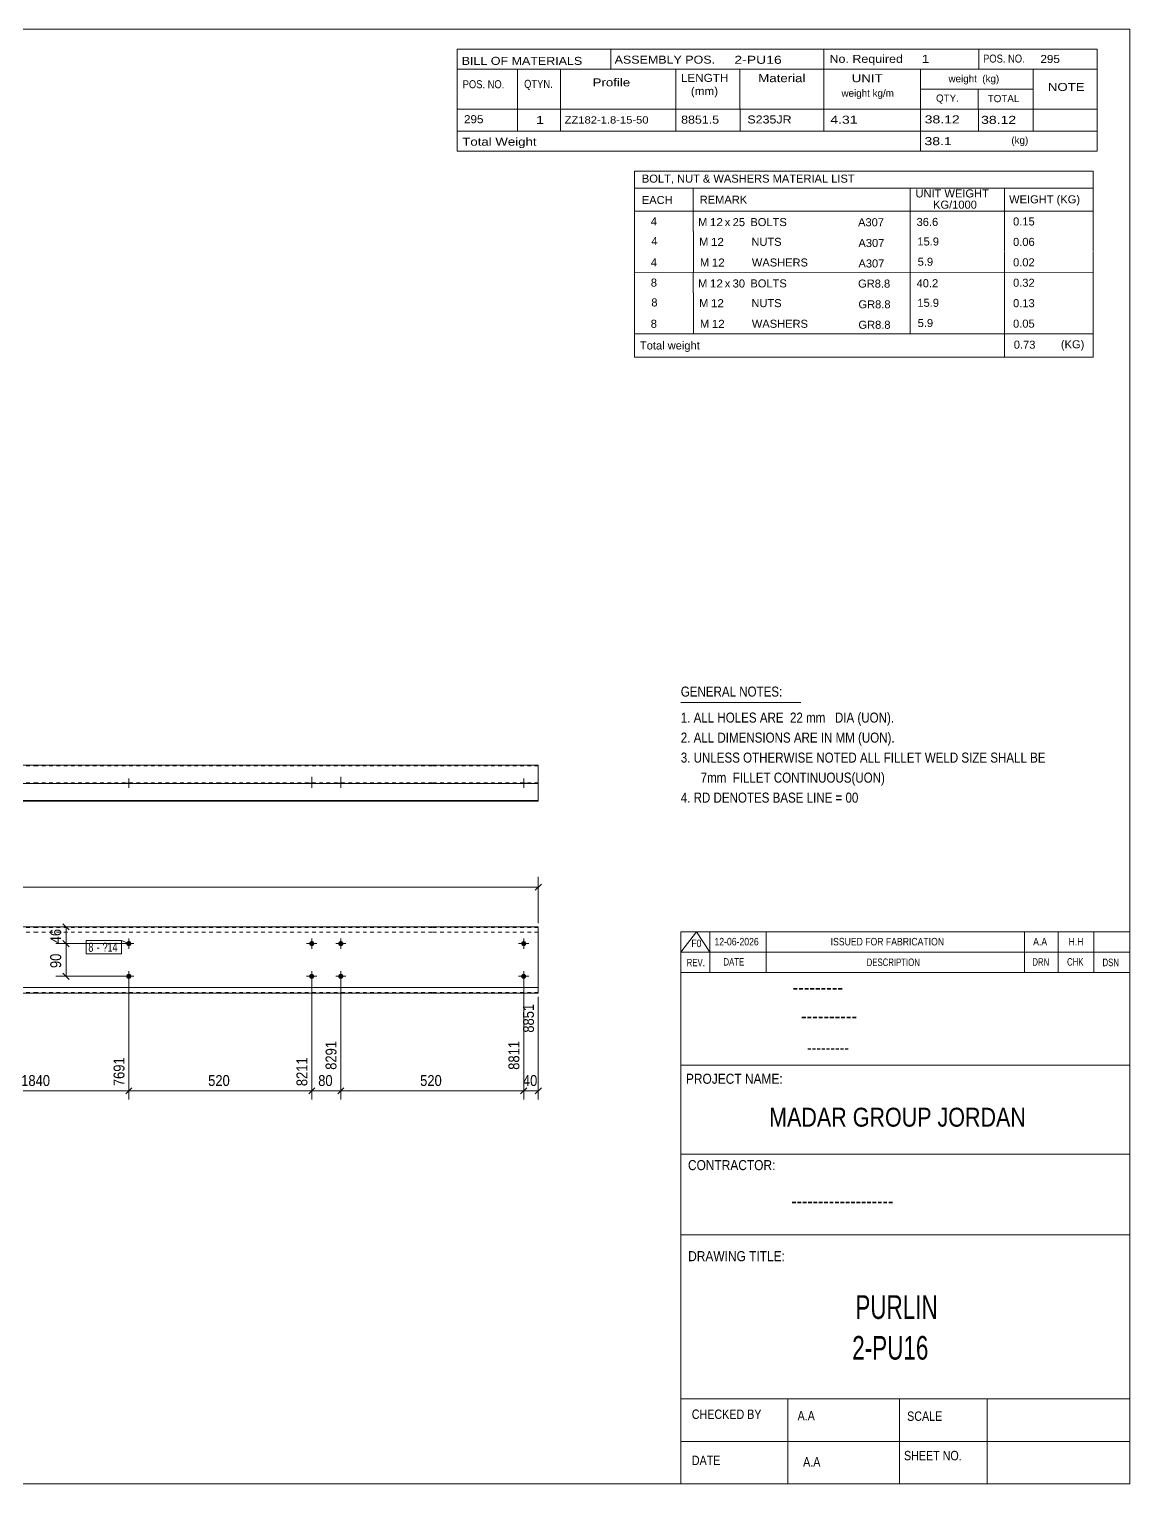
# Model space of a CAD drawing. Header units: millimetres. Extents: x 2 to 579, y 1 to 405.
# Drawn here: x 276.3 to 579, y 5 to 405 of the extents above; entities that cross this region are included whole.
import ezdxf

# ---------------------------------------------------------------- set-up
doc = ezdxf.new("R2010")
doc.units = ezdxf.units.MM
doc.linetypes.add('XKITLINE00', pattern=[0])
doc.linetypes.add('XKITLINE01', pattern=[4, 1, -1, 1, -1])
for name, color, linetype, lineweight in [('Bolt', 3, 'Continuous', 0), ('BoltMark', 7, 'Continuous', 0), ('Dimensions', 7, 'Continuous', 0), ('DrawingSheet', 5, 'Continuous', 0), ('OtherObjectType', 7, 'Continuous', 0), ('Part', 2, 'Continuous', 0)]:
    doc.layers.add(name, color=color, linetype=linetype, lineweight=lineweight)
doc.styles.add('@ARIAL_UNICODE_MS_BOLD', font='ARIAL.TTF')
doc.styles.add('ARIAL', font='ARIAL.TTF')
doc.styles.add('ARIAL_NARROW', font='ARIALN.TTF')
doc.styles.add('COMIC_SANS_MS_BOLD', font='COMICBD.TTF')
doc.styles.add('SWIS721_EX_BT', font='ARIAL.TTF')
doc.styles.add('SWISSE', font='ARIAL.TTF')

# ---------------------------------------------------------------- blocks, each defined once
blk = doc.blocks.new('*A5')
at = {"layer": 'Bolt'}
for points in [[(354.71, 153.52), (354.71, 153.49), (354.71, 153.45), (354.7, 153.42), (354.69, 153.39), (354.68, 153.35), (354.67, 153.32), (354.66, 153.29), (354.65, 153.26), (354.63, 153.23), (354.61, 153.2), (354.6, 153.17), (354.58, 153.14), (354.55, 153.11), (354.53, 153.09), (354.51, 153.06), (354.48, 153.04), (354.46, 153.01), (354.43, 152.99), (354.4, 152.97), (354.37, 152.96), (354.34, 152.94), (354.31, 152.92), (354.28, 152.91), (354.25, 152.9), (354.22, 152.89), (354.18, 152.88), (354.15, 152.87), (354.12, 152.86), (354.08, 152.86), (354.05, 152.86), (354.01, 152.86), (353.98, 152.86), (353.95, 152.86), (353.91, 152.86), (353.88, 152.87), (353.84, 152.88), (353.81, 152.89), (353.78, 152.9), (353.75, 152.91), (353.71, 152.92), (353.68, 152.94), (353.65, 152.96), (353.62, 152.97), (353.6, 152.99), (353.57, 153.01), (353.54, 153.04), (353.52, 153.06), (353.49, 153.09), (353.47, 153.11), (353.45, 153.14), (353.43, 153.17), (353.41, 153.2), (353.4, 153.23), (353.38, 153.26), (353.37, 153.29), (353.35, 153.32), (353.34, 153.35), (353.33, 153.39), (353.33, 153.42), (353.32, 153.45), (353.32, 153.49), (353.31, 153.52), (353.31, 153.56), (353.31, 153.59), (353.32, 153.62), (353.32, 153.66), (353.33, 153.69), (353.33, 153.73), (353.34, 153.76), (353.35, 153.79), (353.37, 153.82), (353.38, 153.86), (353.4, 153.89), (353.41, 153.92), (353.43, 153.94), (353.45, 153.97), (353.47, 154), (353.49, 154.03), (353.52, 154.05), (353.54, 154.07), (353.57, 154.1), (353.6, 154.12), (353.62, 154.14), (353.65, 154.16), (353.68, 154.17), (353.71, 154.19), (353.75, 154.2), (353.78, 154.21), (353.81, 154.23), (353.84, 154.23), (353.88, 154.24), (353.91, 154.25), (353.95, 154.25), (353.98, 154.25), (354.01, 154.26), (354.05, 154.25), (354.08, 154.25), (354.12, 154.25), (354.15, 154.24), (354.18, 154.23), (354.22, 154.23), (354.25, 154.21), (354.28, 154.2), (354.31, 154.19), (354.34, 154.17), (354.37, 154.16), (354.4, 154.14), (354.43, 154.12), (354.46, 154.1), (354.48, 154.07), (354.51, 154.05), (354.53, 154.03), (354.55, 154), (354.58, 153.97), (354.6, 153.94), (354.61, 153.92), (354.63, 153.89), (354.65, 153.86), (354.66, 153.82), (354.67, 153.79), (354.68, 153.76), (354.69, 153.73), (354.7, 153.69), (354.71, 153.66), (354.71, 153.62), (354.71, 153.59), (354.71, 153.56)], [(362.71, 153.52), (362.71, 153.49), (362.71, 153.45), (362.7, 153.42), (362.69, 153.39), (362.68, 153.35), (362.67, 153.32), (362.66, 153.29), (362.65, 153.26), (362.63, 153.23), (362.61, 153.2), (362.6, 153.17), (362.58, 153.14), (362.55, 153.11), (362.53, 153.09), (362.51, 153.06), (362.48, 153.04), (362.46, 153.01), (362.43, 152.99), (362.4, 152.97), (362.37, 152.96), (362.34, 152.94), (362.31, 152.92), (362.28, 152.91), (362.25, 152.9), (362.22, 152.89), (362.18, 152.88), (362.15, 152.87), (362.12, 152.86), (362.08, 152.86), (362.05, 152.86), (362.01, 152.86), (361.98, 152.86), (361.95, 152.86), (361.91, 152.86), (361.88, 152.87), (361.84, 152.88), (361.81, 152.89), (361.78, 152.9), (361.75, 152.91), (361.71, 152.92), (361.68, 152.94), (361.65, 152.96), (361.62, 152.97), (361.6, 152.99), (361.57, 153.01), (361.54, 153.04), (361.52, 153.06), (361.49, 153.09), (361.47, 153.11), (361.45, 153.14), (361.43, 153.17), (361.41, 153.2), (361.4, 153.23), (361.38, 153.26), (361.37, 153.29), (361.35, 153.32), (361.34, 153.35), (361.33, 153.39), (361.33, 153.42), (361.32, 153.45), (361.32, 153.49), (361.31, 153.52), (361.31, 153.56), (361.31, 153.59), (361.32, 153.62), (361.32, 153.66), (361.33, 153.69), (361.33, 153.73), (361.34, 153.76), (361.35, 153.79), (361.37, 153.82), (361.38, 153.86), (361.4, 153.89), (361.41, 153.92), (361.43, 153.94), (361.45, 153.97), (361.47, 154), (361.49, 154.03), (361.52, 154.05), (361.54, 154.07), (361.57, 154.1), (361.6, 154.12), (361.62, 154.14), (361.65, 154.16), (361.68, 154.17), (361.71, 154.19), (361.75, 154.2), (361.78, 154.21), (361.81, 154.23), (361.84, 154.23), (361.88, 154.24), (361.91, 154.25), (361.95, 154.25), (361.98, 154.25), (362.01, 154.26), (362.05, 154.25), (362.08, 154.25), (362.12, 154.25), (362.15, 154.24), (362.18, 154.23), (362.22, 154.23), (362.25, 154.21), (362.28, 154.2), (362.31, 154.19), (362.34, 154.17), (362.37, 154.16), (362.4, 154.14), (362.43, 154.12), (362.46, 154.1), (362.48, 154.07), (362.51, 154.05), (362.53, 154.03), (362.55, 154), (362.58, 153.97), (362.6, 153.94), (362.61, 153.92), (362.63, 153.89), (362.65, 153.86), (362.66, 153.82), (362.67, 153.79), (362.68, 153.76), (362.69, 153.73), (362.7, 153.69), (362.71, 153.66), (362.71, 153.62), (362.71, 153.59), (362.71, 153.56)], [(354.71, 144.52), (354.71, 144.49), (354.71, 144.45), (354.7, 144.42), (354.69, 144.39), (354.68, 144.35), (354.67, 144.32), (354.66, 144.29), (354.65, 144.26), (354.63, 144.23), (354.61, 144.2), (354.6, 144.17), (354.58, 144.14), (354.55, 144.11), (354.53, 144.09), (354.51, 144.06), (354.48, 144.04), (354.46, 144.01), (354.43, 143.99), (354.4, 143.97), (354.37, 143.96), (354.34, 143.94), (354.31, 143.92), (354.28, 143.91), (354.25, 143.9), (354.22, 143.89), (354.18, 143.88), (354.15, 143.87), (354.12, 143.86), (354.08, 143.86), (354.05, 143.86), (354.01, 143.86), (353.98, 143.86), (353.95, 143.86), (353.91, 143.86), (353.88, 143.87), (353.84, 143.88), (353.81, 143.89), (353.78, 143.9), (353.75, 143.91), (353.71, 143.92), (353.68, 143.94), (353.65, 143.96), (353.62, 143.97), (353.6, 143.99), (353.57, 144.01), (353.54, 144.04), (353.52, 144.06), (353.49, 144.09), (353.47, 144.11), (353.45, 144.14), (353.43, 144.17), (353.41, 144.2), (353.4, 144.23), (353.38, 144.26), (353.37, 144.29), (353.35, 144.32), (353.34, 144.35), (353.33, 144.39), (353.33, 144.42), (353.32, 144.45), (353.32, 144.49), (353.31, 144.52), (353.31, 144.56), (353.31, 144.59), (353.32, 144.62), (353.32, 144.66), (353.33, 144.69), (353.33, 144.73), (353.34, 144.76), (353.35, 144.79), (353.37, 144.82), (353.38, 144.86), (353.4, 144.89), (353.41, 144.92), (353.43, 144.94), (353.45, 144.97), (353.47, 145), (353.49, 145.03), (353.52, 145.05), (353.54, 145.07), (353.57, 145.1), (353.6, 145.12), (353.62, 145.14), (353.65, 145.16), (353.68, 145.17), (353.71, 145.19), (353.75, 145.2), (353.78, 145.21), (353.81, 145.23), (353.84, 145.23), (353.88, 145.24), (353.91, 145.25), (353.95, 145.25), (353.98, 145.25), (354.01, 145.26), (354.05, 145.25), (354.08, 145.25), (354.12, 145.25), (354.15, 145.24), (354.18, 145.23), (354.22, 145.23), (354.25, 145.21), (354.28, 145.2), (354.31, 145.19), (354.34, 145.17), (354.37, 145.16), (354.4, 145.14), (354.43, 145.12), (354.46, 145.1), (354.48, 145.07), (354.51, 145.05), (354.53, 145.03), (354.55, 145), (354.58, 144.97), (354.6, 144.94), (354.61, 144.92), (354.63, 144.89), (354.65, 144.86), (354.66, 144.82), (354.67, 144.79), (354.68, 144.76), (354.69, 144.73), (354.7, 144.69), (354.71, 144.66), (354.71, 144.62), (354.71, 144.59), (354.71, 144.56)], [(362.71, 144.52), (362.71, 144.49), (362.71, 144.45), (362.7, 144.42), (362.69, 144.39), (362.68, 144.35), (362.67, 144.32), (362.66, 144.29), (362.65, 144.26), (362.63, 144.23), (362.61, 144.2), (362.6, 144.17), (362.58, 144.14), (362.55, 144.11), (362.53, 144.09), (362.51, 144.06), (362.48, 144.04), (362.46, 144.01), (362.43, 143.99), (362.4, 143.97), (362.37, 143.96), (362.34, 143.94), (362.31, 143.92), (362.28, 143.91), (362.25, 143.9), (362.22, 143.89), (362.18, 143.88), (362.15, 143.87), (362.12, 143.86), (362.08, 143.86), (362.05, 143.86), (362.01, 143.86), (361.98, 143.86), (361.95, 143.86), (361.91, 143.86), (361.88, 143.87), (361.84, 143.88), (361.81, 143.89), (361.78, 143.9), (361.75, 143.91), (361.71, 143.92), (361.68, 143.94), (361.65, 143.96), (361.62, 143.97), (361.6, 143.99), (361.57, 144.01), (361.54, 144.04), (361.52, 144.06), (361.49, 144.09), (361.47, 144.11), (361.45, 144.14), (361.43, 144.17), (361.41, 144.2), (361.4, 144.23), (361.38, 144.26), (361.37, 144.29), (361.35, 144.32), (361.34, 144.35), (361.33, 144.39), (361.33, 144.42), (361.32, 144.45), (361.32, 144.49), (361.31, 144.52), (361.31, 144.56), (361.31, 144.59), (361.32, 144.62), (361.32, 144.66), (361.33, 144.69), (361.33, 144.73), (361.34, 144.76), (361.35, 144.79), (361.37, 144.82), (361.38, 144.86), (361.4, 144.89), (361.41, 144.92), (361.43, 144.94), (361.45, 144.97), (361.47, 145), (361.49, 145.03), (361.52, 145.05), (361.54, 145.07), (361.57, 145.1), (361.6, 145.12), (361.62, 145.14), (361.65, 145.16), (361.68, 145.17), (361.71, 145.19), (361.75, 145.2), (361.78, 145.21), (361.81, 145.23), (361.84, 145.23), (361.88, 145.24), (361.91, 145.25), (361.95, 145.25), (361.98, 145.25), (362.01, 145.26), (362.05, 145.25), (362.08, 145.25), (362.12, 145.25), (362.15, 145.24), (362.18, 145.23), (362.22, 145.23), (362.25, 145.21), (362.28, 145.2), (362.31, 145.19), (362.34, 145.17), (362.37, 145.16), (362.4, 145.14), (362.43, 145.12), (362.46, 145.1), (362.48, 145.07), (362.51, 145.05), (362.53, 145.03), (362.55, 145), (362.58, 144.97), (362.6, 144.94), (362.61, 144.92), (362.63, 144.89), (362.65, 144.86), (362.66, 144.82), (362.67, 144.79), (362.68, 144.76), (362.69, 144.73), (362.7, 144.69), (362.71, 144.66), (362.71, 144.62), (362.71, 144.59), (362.71, 144.56)]]:
    blk.add_hatch(color=3, dxfattribs=at).paths.add_polyline_path(points, flags=17)
at = {"layer": 'Bolt', "color": 3, "linetype": 'XKITLINE00', "lineweight": 0}
for p, q in [((355.41, 153.56), (352.61, 153.56)), ((354.01, 154.96), (354.01, 152.16)), ((363.41, 153.56), (360.61, 153.56)), ((362.01, 154.96), (362.01, 152.16)), ((355.41, 144.56), (352.61, 144.56)), ((354.01, 145.96), (354.01, 143.16)), ((363.41, 144.56), (360.61, 144.56)), ((362.01, 145.96), (362.01, 143.16))]:
    blk.add_line(p, q, dxfattribs=at)
blk = doc.blocks.new('*A6')
at = {"layer": 'Bolt'}
for points in [[(304.42, 153.52), (304.42, 153.49), (304.41, 153.45), (304.41, 153.42), (304.4, 153.39), (304.39, 153.35), (304.38, 153.32), (304.37, 153.29), (304.35, 153.26), (304.34, 153.23), (304.32, 153.2), (304.3, 153.17), (304.28, 153.14), (304.26, 153.11), (304.24, 153.09), (304.21, 153.06), (304.19, 153.04), (304.16, 153.01), (304.14, 152.99), (304.11, 152.97), (304.08, 152.96), (304.05, 152.94), (304.02, 152.92), (303.99, 152.91), (303.96, 152.9), (303.92, 152.89), (303.89, 152.88), (303.86, 152.87), (303.82, 152.86), (303.79, 152.86), (303.75, 152.86), (303.72, 152.86), (303.69, 152.86), (303.65, 152.86), (303.62, 152.86), (303.58, 152.87), (303.55, 152.88), (303.52, 152.89), (303.48, 152.9), (303.45, 152.91), (303.42, 152.92), (303.39, 152.94), (303.36, 152.96), (303.33, 152.97), (303.3, 152.99), (303.28, 153.01), (303.25, 153.04), (303.22, 153.06), (303.2, 153.09), (303.18, 153.11), (303.16, 153.14), (303.14, 153.17), (303.12, 153.2), (303.1, 153.23), (303.09, 153.26), (303.07, 153.29), (303.06, 153.32), (303.05, 153.35), (303.04, 153.39), (303.03, 153.42), (303.03, 153.45), (303.02, 153.49), (303.02, 153.52), (303.02, 153.56), (303.02, 153.59), (303.02, 153.62), (303.03, 153.66), (303.03, 153.69), (303.04, 153.73), (303.05, 153.76), (303.06, 153.79), (303.07, 153.82), (303.09, 153.86), (303.1, 153.89), (303.12, 153.92), (303.14, 153.94), (303.16, 153.97), (303.18, 154), (303.2, 154.03), (303.22, 154.05), (303.25, 154.07), (303.28, 154.1), (303.3, 154.12), (303.33, 154.14), (303.36, 154.16), (303.39, 154.17), (303.42, 154.19), (303.45, 154.2), (303.48, 154.21), (303.52, 154.23), (303.55, 154.23), (303.58, 154.24), (303.62, 154.25), (303.65, 154.25), (303.69, 154.25), (303.72, 154.26), (303.75, 154.25), (303.79, 154.25), (303.82, 154.25), (303.86, 154.24), (303.89, 154.23), (303.92, 154.23), (303.96, 154.21), (303.99, 154.2), (304.02, 154.19), (304.05, 154.17), (304.08, 154.16), (304.11, 154.14), (304.14, 154.12), (304.16, 154.1), (304.19, 154.07), (304.21, 154.05), (304.24, 154.03), (304.26, 154), (304.28, 153.97), (304.3, 153.94), (304.32, 153.92), (304.34, 153.89), (304.35, 153.86), (304.37, 153.82), (304.38, 153.79), (304.39, 153.76), (304.4, 153.73), (304.41, 153.69), (304.41, 153.66), (304.42, 153.62), (304.42, 153.59), (304.42, 153.56)], [(413.01, 153.52), (413, 153.49), (413, 153.45), (412.99, 153.42), (412.99, 153.39), (412.98, 153.35), (412.97, 153.32), (412.95, 153.29), (412.94, 153.26), (412.92, 153.23), (412.91, 153.2), (412.89, 153.17), (412.87, 153.14), (412.85, 153.11), (412.83, 153.09), (412.8, 153.06), (412.78, 153.04), (412.75, 153.01), (412.72, 152.99), (412.7, 152.97), (412.67, 152.96), (412.64, 152.94), (412.61, 152.92), (412.58, 152.91), (412.54, 152.9), (412.51, 152.89), (412.48, 152.88), (412.44, 152.87), (412.41, 152.86), (412.38, 152.86), (412.34, 152.86), (412.31, 152.86), (412.27, 152.86), (412.24, 152.86), (412.2, 152.86), (412.17, 152.87), (412.14, 152.88), (412.1, 152.89), (412.07, 152.9), (412.04, 152.91), (412.01, 152.92), (411.98, 152.94), (411.95, 152.96), (411.92, 152.97), (411.89, 152.99), (411.86, 153.01), (411.84, 153.04), (411.81, 153.06), (411.79, 153.09), (411.77, 153.11), (411.75, 153.14), (411.73, 153.17), (411.71, 153.2), (411.69, 153.23), (411.67, 153.26), (411.66, 153.29), (411.65, 153.32), (411.64, 153.35), (411.63, 153.39), (411.62, 153.42), (411.62, 153.45), (411.61, 153.49), (411.61, 153.52), (411.61, 153.56), (411.61, 153.59), (411.61, 153.62), (411.62, 153.66), (411.62, 153.69), (411.63, 153.73), (411.64, 153.76), (411.65, 153.79), (411.66, 153.82), (411.67, 153.86), (411.69, 153.89), (411.71, 153.92), (411.73, 153.94), (411.75, 153.97), (411.77, 154), (411.79, 154.03), (411.81, 154.05), (411.84, 154.07), (411.86, 154.1), (411.89, 154.12), (411.92, 154.14), (411.95, 154.16), (411.98, 154.17), (412.01, 154.19), (412.04, 154.2), (412.07, 154.21), (412.1, 154.23), (412.14, 154.23), (412.17, 154.24), (412.2, 154.25), (412.24, 154.25), (412.27, 154.25), (412.31, 154.26), (412.34, 154.25), (412.38, 154.25), (412.41, 154.25), (412.44, 154.24), (412.48, 154.23), (412.51, 154.23), (412.54, 154.21), (412.58, 154.2), (412.61, 154.19), (412.64, 154.17), (412.67, 154.16), (412.7, 154.14), (412.72, 154.12), (412.75, 154.1), (412.78, 154.07), (412.8, 154.05), (412.83, 154.03), (412.85, 154), (412.87, 153.97), (412.89, 153.94), (412.91, 153.92), (412.92, 153.89), (412.94, 153.86), (412.95, 153.82), (412.97, 153.79), (412.98, 153.76), (412.99, 153.73), (412.99, 153.69), (413, 153.66), (413, 153.62), (413.01, 153.59), (413.01, 153.56)], [(304.42, 144.52), (304.42, 144.49), (304.41, 144.45), (304.41, 144.42), (304.4, 144.39), (304.39, 144.35), (304.38, 144.32), (304.37, 144.29), (304.35, 144.26), (304.34, 144.23), (304.32, 144.2), (304.3, 144.17), (304.28, 144.14), (304.26, 144.11), (304.24, 144.09), (304.21, 144.06), (304.19, 144.04), (304.16, 144.01), (304.14, 143.99), (304.11, 143.97), (304.08, 143.96), (304.05, 143.94), (304.02, 143.92), (303.99, 143.91), (303.96, 143.9), (303.92, 143.89), (303.89, 143.88), (303.86, 143.87), (303.82, 143.86), (303.79, 143.86), (303.75, 143.86), (303.72, 143.86), (303.69, 143.86), (303.65, 143.86), (303.62, 143.86), (303.58, 143.87), (303.55, 143.88), (303.52, 143.89), (303.48, 143.9), (303.45, 143.91), (303.42, 143.92), (303.39, 143.94), (303.36, 143.96), (303.33, 143.97), (303.3, 143.99), (303.28, 144.01), (303.25, 144.04), (303.22, 144.06), (303.2, 144.09), (303.18, 144.11), (303.16, 144.14), (303.14, 144.17), (303.12, 144.2), (303.1, 144.23), (303.09, 144.26), (303.07, 144.29), (303.06, 144.32), (303.05, 144.35), (303.04, 144.39), (303.03, 144.42), (303.03, 144.45), (303.02, 144.49), (303.02, 144.52), (303.02, 144.56), (303.02, 144.59), (303.02, 144.62), (303.03, 144.66), (303.03, 144.69), (303.04, 144.73), (303.05, 144.76), (303.06, 144.79), (303.07, 144.82), (303.09, 144.86), (303.1, 144.89), (303.12, 144.92), (303.14, 144.94), (303.16, 144.97), (303.18, 145), (303.2, 145.03), (303.22, 145.05), (303.25, 145.07), (303.28, 145.1), (303.3, 145.12), (303.33, 145.14), (303.36, 145.16), (303.39, 145.17), (303.42, 145.19), (303.45, 145.2), (303.48, 145.21), (303.52, 145.23), (303.55, 145.23), (303.58, 145.24), (303.62, 145.25), (303.65, 145.25), (303.69, 145.25), (303.72, 145.26), (303.75, 145.25), (303.79, 145.25), (303.82, 145.25), (303.86, 145.24), (303.89, 145.23), (303.92, 145.23), (303.96, 145.21), (303.99, 145.2), (304.02, 145.19), (304.05, 145.17), (304.08, 145.16), (304.11, 145.14), (304.14, 145.12), (304.16, 145.1), (304.19, 145.07), (304.21, 145.05), (304.24, 145.03), (304.26, 145), (304.28, 144.97), (304.3, 144.94), (304.32, 144.92), (304.34, 144.89), (304.35, 144.86), (304.37, 144.82), (304.38, 144.79), (304.39, 144.76), (304.4, 144.73), (304.41, 144.69), (304.41, 144.66), (304.42, 144.62), (304.42, 144.59), (304.42, 144.56)], [(413.01, 144.52), (413, 144.49), (413, 144.45), (412.99, 144.42), (412.99, 144.39), (412.98, 144.35), (412.97, 144.32), (412.95, 144.29), (412.94, 144.26), (412.92, 144.23), (412.91, 144.2), (412.89, 144.17), (412.87, 144.14), (412.85, 144.11), (412.83, 144.09), (412.8, 144.06), (412.78, 144.04), (412.75, 144.01), (412.72, 143.99), (412.7, 143.97), (412.67, 143.96), (412.64, 143.94), (412.61, 143.92), (412.58, 143.91), (412.54, 143.9), (412.51, 143.89), (412.48, 143.88), (412.44, 143.87), (412.41, 143.86), (412.38, 143.86), (412.34, 143.86), (412.31, 143.86), (412.27, 143.86), (412.24, 143.86), (412.2, 143.86), (412.17, 143.87), (412.14, 143.88), (412.1, 143.89), (412.07, 143.9), (412.04, 143.91), (412.01, 143.92), (411.98, 143.94), (411.95, 143.96), (411.92, 143.97), (411.89, 143.99), (411.86, 144.01), (411.84, 144.04), (411.81, 144.06), (411.79, 144.09), (411.77, 144.11), (411.75, 144.14), (411.73, 144.17), (411.71, 144.2), (411.69, 144.23), (411.67, 144.26), (411.66, 144.29), (411.65, 144.32), (411.64, 144.35), (411.63, 144.39), (411.62, 144.42), (411.62, 144.45), (411.61, 144.49), (411.61, 144.52), (411.61, 144.56), (411.61, 144.59), (411.61, 144.62), (411.62, 144.66), (411.62, 144.69), (411.63, 144.73), (411.64, 144.76), (411.65, 144.79), (411.66, 144.82), (411.67, 144.86), (411.69, 144.89), (411.71, 144.92), (411.73, 144.94), (411.75, 144.97), (411.77, 145), (411.79, 145.03), (411.81, 145.05), (411.84, 145.07), (411.86, 145.1), (411.89, 145.12), (411.92, 145.14), (411.95, 145.16), (411.98, 145.17), (412.01, 145.19), (412.04, 145.2), (412.07, 145.21), (412.1, 145.23), (412.14, 145.23), (412.17, 145.24), (412.2, 145.25), (412.24, 145.25), (412.27, 145.25), (412.31, 145.26), (412.34, 145.25), (412.38, 145.25), (412.41, 145.25), (412.44, 145.24), (412.48, 145.23), (412.51, 145.23), (412.54, 145.21), (412.58, 145.2), (412.61, 145.19), (412.64, 145.17), (412.67, 145.16), (412.7, 145.14), (412.72, 145.12), (412.75, 145.1), (412.78, 145.07), (412.8, 145.05), (412.83, 145.03), (412.85, 145), (412.87, 144.97), (412.89, 144.94), (412.91, 144.92), (412.92, 144.89), (412.94, 144.86), (412.95, 144.82), (412.97, 144.79), (412.98, 144.76), (412.99, 144.73), (412.99, 144.69), (413, 144.66), (413, 144.62), (413.01, 144.59), (413.01, 144.56)]]:
    blk.add_hatch(color=3, dxfattribs=at).paths.add_polyline_path(points, flags=17)
at = {"layer": 'Bolt', "color": 3, "linetype": 'XKITLINE00', "lineweight": 0}
for p, q in [((305.12, 153.56), (302.32, 153.56)), ((303.72, 154.96), (303.72, 152.16)), ((413.71, 153.56), (410.91, 153.56)), ((412.31, 154.96), (412.31, 152.16)), ((305.12, 144.56), (302.32, 144.56)), ((303.72, 145.96), (303.72, 143.16)), ((413.71, 144.56), (410.91, 144.56)), ((412.31, 145.96), (412.31, 143.16))]:
    blk.add_line(p, q, dxfattribs=at)
blk = doc.blocks.new('*A7')
at = {"layer": 'Part'}
blk.add_hatch(color=2, dxfattribs=at).paths.add_polyline_path([(72.89, 159.56), (74.49, 159.56), (73.69, 158.16)], flags=17)
at = {"layer": 'Part', "color": 2, "linetype": 'XKITLINE00', "lineweight": 0}
for p, q in [((46.45, 158.16), (46.45, 139.96)), ((70.45, 158.16), (46.45, 158.16)), ((177.93, 158.16), (70.55, 158.16)), ((73.69, 158.16), (72.89, 159.56)), ((72.89, 159.56), (74.49, 159.56)), ((74.49, 159.56), (73.69, 158.16)), ((228.23, 158.16), (178.03, 158.16)), ((278.52, 158.16), (228.33, 158.16)), ((328.82, 158.16), (278.62, 158.16)), ((387.11, 158.16), (328.92, 158.16)), ((416.31, 158.16), (387.21, 158.16)), ((416.31, 158.16), (416.31, 139.96)), ((70.45, 141.46), (46.45, 141.46)), ((177.93, 141.46), (70.55, 141.46)), ((228.23, 141.46), (178.03, 141.46)), ((278.52, 141.46), (228.33, 141.46)), ((328.82, 141.46), (278.62, 141.46)), ((387.11, 141.46), (328.92, 141.46)), ((416.31, 141.46), (387.21, 141.46)), ((46.45, 139.96), (70.45, 139.96)), ((70.55, 139.96), (177.93, 139.96)), ((178.03, 139.96), (228.23, 139.96)), ((228.33, 139.96), (278.52, 139.96)), ((278.62, 139.96), (328.82, 139.96)), ((328.92, 139.96), (387.11, 139.96)), ((387.21, 139.96), (416.31, 139.96))]:
    blk.add_line(p, q, dxfattribs=at)
at = {"layer": 'Part', "color": 7, "linetype": 'XKITLINE01', "lineweight": 0}
for p, q in [((70.45, 157.98), (46.45, 157.98)), ((70.45, 156.66), (46.45, 156.66)), ((177.93, 157.98), (70.55, 157.98)), ((177.93, 156.66), (70.55, 156.66)), ((228.23, 157.98), (178.03, 157.98)), ((228.23, 156.66), (178.03, 156.66)), ((278.52, 157.98), (228.33, 157.98)), ((278.52, 156.66), (228.33, 156.66)), ((328.82, 157.98), (278.62, 157.98)), ((328.82, 156.66), (278.62, 156.66)), ((387.11, 157.98), (328.92, 157.98)), ((387.11, 156.66), (328.92, 156.66)), ((416.31, 157.98), (387.21, 157.98)), ((416.31, 156.66), (387.21, 156.66)), ((70.45, 140.14), (46.45, 140.14)), ((177.93, 140.14), (70.55, 140.14)), ((228.23, 140.14), (178.03, 140.14)), ((278.52, 140.14), (228.33, 140.14)), ((328.82, 140.14), (278.62, 140.14)), ((387.11, 140.14), (328.92, 140.14)), ((416.31, 140.14), (387.21, 140.14))]:
    blk.add_line(p, q, dxfattribs=at)
at = {"layer": 'Part', "color": 2, "linetype": 'XKITLINE00', "lineweight": 0}
blk.add_circle((73.69, 159.06), 1, dxfattribs=at)
blk = doc.blocks.new('*A12')
at = {"layer": 'Bolt'}
for points in [[(353.31, 197.58), (353.31, 197.76), (354.71, 197.76), (354.71, 197.58)], [(353.31, 197.58), (353.31, 197.76), (354.71, 197.76), (354.71, 197.58)], [(361.31, 197.58), (361.31, 197.76), (362.71, 197.76), (362.71, 197.58)], [(361.31, 197.58), (361.31, 197.76), (362.71, 197.76), (362.71, 197.58)]]:
    blk.add_hatch(color=3, dxfattribs=at).paths.add_polyline_path(points, flags=17)
at = {"layer": 'Bolt', "color": 3, "linetype": 'XKITLINE00', "lineweight": 0}
for p, q in [((353.31, 197.76), (353.31, 197.58)), ((353.31, 197.76), (353.31, 197.58)), ((354.01, 199.42), (354.01, 196.42)), ((354.01, 199.42), (354.01, 196.42)), ((354.71, 197.76), (354.71, 197.58)), ((354.71, 197.76), (354.71, 197.58)), ((361.31, 197.76), (361.31, 197.58)), ((361.31, 197.76), (361.31, 197.58)), ((362.01, 199.42), (362.01, 196.42)), ((362.01, 199.42), (362.01, 196.42)), ((362.71, 197.76), (362.71, 197.58)), ((362.71, 197.76), (362.71, 197.58))]:
    blk.add_line(p, q, dxfattribs=at)
blk = doc.blocks.new('*A13')
at = {"layer": 'Bolt'}
for points in [[(303.02, 197.58), (303.02, 197.76), (304.42, 197.76), (304.42, 197.58)], [(303.02, 197.58), (303.02, 197.76), (304.42, 197.76), (304.42, 197.58)], [(411.61, 197.58), (411.61, 197.76), (413.01, 197.76), (413.01, 197.58)], [(411.61, 197.58), (411.61, 197.76), (413.01, 197.76), (413.01, 197.58)]]:
    blk.add_hatch(color=3, dxfattribs=at).paths.add_polyline_path(points, flags=17)
at = {"layer": 'Bolt', "color": 3, "linetype": 'XKITLINE00', "lineweight": 0}
for p, q in [((303.02, 197.76), (303.02, 197.58)), ((303.02, 197.76), (303.02, 197.58)), ((303.72, 198.92), (303.72, 196.42)), ((303.72, 198.92), (303.72, 196.42)), ((304.42, 197.76), (304.42, 197.58)), ((304.42, 197.76), (304.42, 197.58)), ((411.61, 197.76), (411.61, 197.58)), ((411.61, 197.76), (411.61, 197.58)), ((412.31, 198.92), (412.31, 196.42)), ((412.31, 198.92), (412.31, 196.42)), ((413.01, 197.76), (413.01, 197.58)), ((413.01, 197.76), (413.01, 197.58))]:
    blk.add_line(p, q, dxfattribs=at)
blk = doc.blocks.new('*A14')
at = {"layer": 'Part'}
blk.add_hatch(color=2, dxfattribs=at).paths.add_polyline_path([(72.89, 199.07), (74.49, 199.07), (73.69, 197.67)], flags=17)
at = {"layer": 'Part', "color": 2, "linetype": 'XKITLINE00', "lineweight": 0}
for p, q in [((46.45, 192.94), (46.45, 202.58)), ((70.45, 202.58), (46.45, 202.58)), ((177.93, 202.58), (70.55, 202.58)), ((228.23, 202.58), (178.03, 202.58)), ((278.52, 202.58), (228.33, 202.58)), ((328.82, 202.58), (278.62, 202.58)), ((387.11, 202.58), (328.92, 202.58)), ((416.31, 202.58), (387.21, 202.58)), ((416.31, 202.58), (416.31, 192.94)), ((70.45, 197.58), (46.45, 197.58)), ((177.93, 197.58), (70.55, 197.58)), ((73.69, 197.67), (72.89, 199.07)), ((72.89, 199.07), (74.49, 199.07)), ((74.49, 199.07), (73.69, 197.67)), ((228.23, 197.58), (178.03, 197.58)), ((278.52, 197.58), (228.33, 197.58)), ((328.82, 197.58), (278.62, 197.58)), ((387.11, 197.58), (328.92, 197.58)), ((416.31, 197.58), (387.21, 197.58)), ((46.45, 192.76), (46.45, 192.94)), ((46.45, 192.94), (70.45, 192.94)), ((70.45, 192.76), (46.45, 192.76)), ((70.55, 192.94), (177.93, 192.94)), ((177.93, 192.76), (70.55, 192.76)), ((178.03, 192.94), (228.23, 192.94)), ((228.23, 192.76), (178.03, 192.76)), ((228.33, 192.94), (278.52, 192.94)), ((278.52, 192.76), (228.33, 192.76)), ((278.62, 192.94), (328.82, 192.94)), ((328.82, 192.76), (278.62, 192.76)), ((328.92, 192.94), (387.11, 192.94)), ((387.11, 192.76), (328.92, 192.76)), ((387.21, 192.94), (416.31, 192.94)), ((416.31, 192.76), (387.21, 192.76)), ((416.31, 192.94), (416.31, 192.76))]:
    blk.add_line(p, q, dxfattribs=at)
at = {"layer": 'Part', "color": 7, "linetype": 'XKITLINE01', "lineweight": 0}
for p, q in [((70.45, 202.4), (46.45, 202.4)), ((177.93, 202.4), (70.55, 202.4)), ((228.23, 202.4), (178.03, 202.4)), ((278.52, 202.4), (228.33, 202.4)), ((328.82, 202.4), (278.62, 202.4)), ((387.11, 202.4), (328.92, 202.4)), ((416.31, 202.4), (387.21, 202.4)), ((70.45, 197.76), (46.45, 197.76)), ((177.93, 197.76), (70.55, 197.76)), ((228.23, 197.76), (178.03, 197.76)), ((278.52, 197.76), (228.33, 197.76)), ((328.82, 197.76), (278.62, 197.76)), ((387.11, 197.76), (328.92, 197.76)), ((416.31, 197.76), (387.21, 197.76))]:
    blk.add_line(p, q, dxfattribs=at)
at = {"layer": 'Part', "color": 2, "linetype": 'XKITLINE00', "lineweight": 0}
blk.add_circle((73.69, 198.57), 1, dxfattribs=at)
blk = doc.blocks.new('*A15')
at = {"layer": 'DrawingSheet', "color": 5, "linetype": 'XKITLINE00', "lineweight": 0}
for p, q in [((579, 405), (5, 405)), ((5, 405), (5, 5)), ((579, 5), (579, 405)), ((5, 5), (579, 5))]:
    blk.add_line(p, q, dxfattribs=at)
at = {"layer": 'DrawingSheet', "color": 5, "style": 'ARIAL', "width": 0.85}
blk.add_text('Tekla structures', height=2, rotation=90, dxfattribs=at).set_placement((4.5, 5.5))
blk = doc.blocks.new('*A16')
at = {"layer": 'OtherObjectType', "color": 7, "linetype": 'XKITLINE00', "lineweight": 0}
for p, q in [((442.76, 365.95), (442.75, 354.95)), ((442.76, 365.95), (568.88, 365.95)), ((568.88, 365.95), (568.88, 354.95)), ((442.75, 361.3), (568.88, 361.3)), ((458.87, 361.31), (458.87, 354.95)), ((518.57, 361.31), (518.57, 354.95)), ((544.47, 361.29), (544.47, 354.95)), ((442.76, 354.92), (442.76, 349.42)), ((442.77, 354.95), (568.88, 354.95)), ((458.92, 354.95), (458.92, 349.33)), ((518.57, 354.95), (518.57, 349.33)), ((544.5, 354.95), (544.5, 349.45)), ((568.88, 354.95), (568.88, 349.45)), ((442.79, 349.33), (442.79, 343.72)), ((458.95, 349.33), (458.95, 343.71)), ((518.57, 349.33), (518.57, 343.71)), ((544.5, 349.33), (544.5, 343.83)), ((568.88, 349.33), (568.88, 343.83)), ((442.79, 343.7), (442.79, 338.13)), ((458.95, 343.71), (458.95, 338.09)), ((518.57, 343.71), (518.57, 338.09)), ((544.5, 343.71), (544.5, 338.1)), ((568.88, 343.71), (568.88, 338.1)), ((568.88, 338.1), (442.75, 338.13)), ((442.76, 338.06), (442.76, 332.56)), ((458.92, 338.09), (458.92, 332.47)), ((518.57, 338.09), (518.57, 332.47)), ((544.5, 338.09), (544.5, 332.59)), ((568.88, 338.09), (568.88, 332.59)), ((442.79, 332.47), (442.79, 326.86)), ((458.95, 332.47), (458.95, 326.86)), ((518.57, 332.47), (518.57, 326.86)), ((544.5, 332.47), (544.5, 326.97)), ((568.88, 332.47), (568.88, 326.97)), ((442.79, 326.84), (442.79, 321.27)), ((458.95, 326.85), (458.95, 321.24)), ((518.57, 326.86), (518.57, 321.24)), ((544.5, 326.85), (544.5, 321.25)), ((568.88, 326.85), (568.88, 321.24)), ((568.88, 321.24), (442.75, 321.27)), ((442.78, 321.24), (442.78, 314.83)), ((442.85, 321.23), (568.87, 321.24)), ((544.5, 321.2), (544.5, 314.79)), ((568.87, 321.21), (568.87, 314.79)), ((442.77, 314.79), (568.87, 314.79))]:
    blk.add_line(p, q, dxfattribs=at)
at = {"layer": 'OtherObjectType', "color": 7, "style": 'ARIAL_NARROW'}
for s, width, p in [('BOLT, NUT & WASHERS MATERIAL LIST', 1.211571, (444.79, 362.79)), ('UNIT WEIGHT', 1.211571, (520.03, 358.72)), ('EACH', 1.211571, (444.78, 356.92)), ('REMARK', 1.211571, (460.7, 357.01)), (' KG/1000', 1.211571, (524.02, 355.63)), ('WEIGHT (KG)', 1.211571, (545.78, 357.1)), ('4', 1.211571, (447.26, 351.05)), ('M', 1.211571, (460.26, 350.85)), ('12', 1.275, (463.5, 350.83)), ('x', 1.211571, (467.58, 350.83)), ('25', 1.211571, (469.76, 350.82)), ('BOLTS', 1.211571, (474.63, 350.84)), ('A307', 1.211571, (504.25, 350.79)), ('36.6', 1.211571, (520.34, 350.88)), ('0.15', 1.211571, (546.87, 351.01)), ('4', 1.211571, (447.4, 345.61)), ('M', 1.211571, (460.54, 345.41)), ('12', 1.275, (463.78, 345.39)), ('NUTS', 1.211571, (474.91, 345.41)), ('A307', 1.211571, (504.35, 345.09)), ('15.9', 1.211571, (520.56, 345.5)), ('0.06', 1.211571, (546.87, 345.39)), ('4', 1.211571, (447.24, 339.74)), ('M', 1.211571, (460.76, 339.74)), ('12', 1.275, (464, 339.72)), ('WASHERS', 1.211571, (475.04, 339.73)), ('A307', 1.211571, (504.35, 339.47)), ('5.9', 1.211571, (520.64, 339.94)), ('0.02', 1.211571, (546.87, 339.78)), ('8', 1.211571, (447.26, 334.2)), ('M', 1.211571, (460.26, 333.99)), ('12', 1.275, (463.5, 333.97)), ('30', 1.211571, (469.76, 333.96)), ('BOLTS', 1.211571, (474.63, 333.98)), ('GR8.8', 1.211571, (504.25, 333.93)), ('40.2', 1.211571, (520.34, 334.02)), ('0.32', 1.211571, (546.87, 334.16)), ('x', 1.211571, (467.58, 333.97)), ('8', 1.211571, (447.4, 328.75)), ('M', 1.211571, (460.54, 328.56)), ('12', 1.275, (463.78, 328.54)), ('NUTS', 1.211571, (474.91, 328.55)), ('GR8.8', 1.211571, (504.35, 328.23)), ('15.9', 1.211571, (520.56, 328.65)), ('0.13', 1.211571, (546.87, 328.54)), ('8', 1.211571, (447.24, 322.88)), ('M', 1.211571, (460.76, 322.88)), ('12', 1.275, (464, 322.86)), ('WASHERS', 1.211571, (475.04, 322.88)), ('GR8.8', 1.211571, (504.35, 322.61)), ('5.9', 1.211571, (520.64, 323.08)), ('0.05', 1.211571, (546.87, 322.92)), ('Total weight', 1.211571, (444.26, 316.91)), ('0.73', 1.211571, (547.07, 317.14)), ('(KG)', 1.211571, (560.02, 317.24))]:
    blk.add_text(s, height=2.2, dxfattribs=dict(at, width=width)).set_placement(p)
blk = doc.blocks.new('*A17')
at = {"layer": 'OtherObjectType', "color": 7, "linetype": 'XKITLINE00', "lineweight": 0}
blk.add_line((455.5, 219.82), (488.5, 219.82), dxfattribs=at)
at = {"layer": 'OtherObjectType', "color": 7, "style": 'ARIAL_NARROW', "width": 1.008832}
for s, p in [('GENERAL NOTES:', (455.5, 221.47)), ('1. ALL HOLES ARE  22 mm   DIA (UON).', (455.5, 214.32)), ('2. ALL DIMENSIONS ARE IN MM (UON).', (455.5, 208.82)), ('3. UNLESS OTHERWISE NOTED ALL FILLET WELD SIZE SHALL BE', (455.5, 203.32)), ('7mm  FILLET CONTINUOUS(UON)', (460.95, 197.82)), ('4. RD DENOTES BASE LINE = 00', (455.5, 192.32))]:
    blk.add_text(s, height=2.75, dxfattribs=at).set_placement(p)
blk = doc.blocks.new('*A18')
at = {"layer": 'OtherObjectType', "color": 7, "linetype": 'XKITLINE00', "lineweight": 0}
for p, q in [((455.5, 156.76), (579, 156.76)), ((455.5, 151.21), (459.82, 156.76)), ((455.5, 151.21), (455.5, 156.76)), ((459.82, 156.76), (463.53, 151.21)), ((463.53, 151.21), (463.53, 156.76)), ((478.97, 151.21), (478.97, 156.76)), ((549.98, 151.21), (549.98, 156.76)), ((559.24, 151.21), (559.24, 156.76)), ((569.12, 151.21), (569.12, 156.76)), ((579, 151.21), (579, 156.76)), ((455.5, 151.21), (579, 151.21)), ((455.5, 145.65), (455.5, 151.21)), ((459.21, 151.21), (579, 151.21)), ((463.53, 145.65), (463.53, 151.21)), ((478.97, 145.65), (478.97, 151.21)), ((549.98, 145.65), (549.98, 151.21)), ((559.24, 145.65), (559.24, 151.21)), ((569.12, 145.65), (569.12, 151.21)), ((579, 145.65), (579, 151.21))]:
    blk.add_line(p, q, dxfattribs=at)
at = {"layer": 'OtherObjectType', "color": 7, "style": 'ARIAL_NARROW'}
for s, height, width, p in [('F0', 2.058, 1.008832, (458.4, 152.59)), ('12-06-2026', 2.058, 1.008832, (464.76, 153.06)), ('ISSUED FOR FABRICATION', 2.0583, 1.008832, (496.71, 153.06)), ('A.A', 2.058, 1.008832, (552.4, 153.06)), ('H.H', 2.058, 1.008832, (562.13, 153.06)), ('REV.', 2.058, 0.907949, (457.13, 147.31)), ('DATE', 2.058, 0.907949, (467.23, 147.5)), ('DESCRIPTION', 2.0583, 0.907949, (506.61, 147.39)), ('DRN', 2.058, 0.907949, (552.17, 147.47)), ('CHK', 2.058, 0.907949, (561.72, 147.5)), ('DSN', 2.058, 0.907949, (571.47, 147.35))]:
    blk.add_text(s, height=height, dxfattribs=dict(at, width=width)).set_placement(p)
blk = doc.blocks.new('*A20')
at = {"layer": 'OtherObjectType', "color": 2, "linetype": 'XKITLINE00', "lineweight": 0}
for p, q in [((455.5, 145.65), (579, 145.65)), ((455.5, 5), (455.5, 145.64)), ((578.98, 145.64), (579, 5)), ((579, 120.14), (455.5, 120.14)), ((455.5, 95.63), (579, 95.63)), ((579, 73.49), (455.5, 73.49)), ((579, 28.4), (455.5, 28.4)), ((484.94, 28.4), (484.94, 5)), ((515.62, 5), (515.62, 28.4)), ((539.75, 5), (539.75, 28.4)), ((579, 16.7), (455.5, 16.7)), ((579, 5), (455.5, 5))]:
    blk.add_line(p, q, dxfattribs=at)
at = {"layer": 'OtherObjectType', "color": 4, "style": '@ARIAL_UNICODE_MS_BOLD', "width": 0.85}
blk.add_text('---------', height=3.9, dxfattribs=at).set_placement((486.23, 139.59))
at = {"layer": 'OtherObjectType', "color": 7, "style": 'ARIAL', "width": 0.85}
for s, height, p in [('----------', 3.9, (488.56, 131.77)), ('---------', 3.25, (490.21, 123.31))]:
    blk.add_text(s, height=height, dxfattribs=at).set_placement(p)
at = {"layer": 'OtherObjectType', "color": 3, "width": 0.85}
for s, style, p in [('PROJECT NAME:', 'SWIS721_EX_BT', (456.92, 115.01)), ('CONTRACTOR:', 'SWISSE', (457.47, 91.27)), ('DRAWING TITLE:', 'SWIS721_EX_BT', (457.53, 66.24))]:
    blk.add_text(s, height=2.7618, dxfattribs=dict(at, style=style)).set_placement(p)
at = {"layer": 'OtherObjectType', "color": 7, "width": 0.85}
for s, height, p in [('MADAR GROUP JORDAN', 5.2, (479.79, 103.23)), ('CHECKED BY', 2.592, (458.53, 22.86)), ('A.A', 2.592, (487.61, 22.45)), ('SCALE', 2.592, (517.74, 22.33)), ('DATE', 2.592, (458.54, 10.16)), ('A.A', 2.592, (489.14, 9.76)), ('SHEET NO.', 2.592, (516.87, 11.49))]:
    blk.add_text(s, height=height, dxfattribs=at).set_placement(p)
at = {"layer": 'OtherObjectType', "color": 1}
for s, height, style, width, p in [('-------------------', 3.9, 'COMIC_SANS_MS_BOLD', 0.85, (485.87, 80.86)), ('PURLIN', 6.5, 'ARIAL', 0.68, (503.5, 50.37)), ('2-PU16', 6.5, 'ARIAL', 0.68, (502.64, 39.17))]:
    blk.add_text(s, height=height, dxfattribs=dict(at, style=style, width=width)).set_placement(p)
blk = doc.blocks.new('*A21')
at = {"layer": 'OtherObjectType', "color": 7, "linetype": 'XKITLINE00', "lineweight": 0}
for p, q in [((393.98, 399.5), (569.98, 399.5)), ((393.98, 399.5), (393.98, 388.5)), ((436.26, 399.42), (436.26, 393.87)), ((494.85, 394), (494.85, 399.5)), ((537.43, 393.96), (537.43, 399.42)), ((569.98, 394), (569.98, 399.5)), ((393.98, 394), (569.98, 394)), ((410.64, 394), (410.64, 383)), ((422.4, 393.98), (422.4, 383.03)), ((454.12, 393.99), (454.13, 383)), ((471.78, 393.98), (471.78, 383)), ((494.85, 393.98), (494.85, 383)), ((521.43, 394), (521.43, 383)), ((552.42, 394), (552.42, 383)), ((569.98, 394), (569.98, 388.5)), ((393.98, 388.5), (393.98, 383)), ((521.45, 388.52), (552.45, 388.52)), ((537.28, 388.52), (537.28, 383)), ((569.98, 388.5), (569.98, 383)), ((393.98, 383), (569.98, 383)), ((393.98, 383), (393.98, 376.95)), ((410.63, 383), (410.63, 376.95)), ((422.44, 382.99), (422.44, 376.95)), ((454.12, 383), (454.11, 376.95)), ((471.79, 383), (471.79, 376.95)), ((494.87, 383), (494.87, 376.95)), ((521.44, 383), (521.44, 376.95)), ((537.33, 382.95), (537.33, 376.95)), ((552.43, 383), (552.43, 376.95)), ((569.98, 383), (569.98, 376.95)), ((393.98, 376.95), (569.98, 376.95)), ((393.98, 376.95), (393.98, 371.45)), ((521.44, 376.95), (521.44, 371.45)), ((569.98, 376.95), (569.98, 371.45)), ((393.98, 371.45), (569.98, 371.45))]:
    blk.add_line(p, q, dxfattribs=at)
at = {"layer": 'OtherObjectType', "color": 7, "style": 'ARIAL_NARROW'}
for s, height, width, p in [('BILL OF MATERIALS', 2.2, 1.36, (395.25, 395.16)), ('ASSEMBLY POS.', 2.2, 1.36, (437.3, 395.5)), ('2-PU16', 2.2, 1.525501, (470.23, 395.46)), ('No. Required', 2.2, 1.36, (496.39, 395.72)), ('1', 2.2, 1.525501, (521.75, 395.72)), ('POS. NO.', 2.2, 1.02, (538.63, 395.79)), ('295', 2.2, 1.270501, (554.4, 395.69)), ('LENGTH', 2.2, 1.275, (455.54, 390.49)), ('Material', 2.2, 1.445, (476.81, 390.41)), ('UNIT', 2.2, 1.445, (502.52, 390.4)), ('weight  (kg)', 1.98, 1.19, (529.11, 390.39)), ('POS. NO.', 2.2, 1.02, (395.53, 388.74)), ('QTYN.', 2.2, 1.02, (412.42, 388.84)), ('Profile', 2.2, 1.445, (431.26, 389.25)), ('(mm)', 2.2, 1.275, (458.26, 386.86)), ('weight kg/m', 1.98, 1.19, (499.69, 386.4)), ('NOTE', 2.2, 1.445, (556.44, 387.99)), ('QTY.', 1.98, 1.19, (525.68, 385.03)), ('TOTAL', 1.98, 1.19, (539.9, 384.91)), ('295', 2.2, 1.270501, (395.89, 379.12)), ('1', 2.2, 1.525501, (415.71, 378.91)), ('ZZ182-1.8-15-50', 1.98, 1.355501, (423.56, 379.04)), ('8851.5', 2.2, 1.355501, (455.59, 379.01)), ('S235JR', 2.2, 1.355501, (473.81, 379.05)), ('4.31', 2.2, 1.525501, (496.62, 378.99)), ('38.12', 2.2, 1.525501, (522.57, 379.07)), ('38.12', 2.2, 1.525501, (538.08, 378.94)), ('Total Weight', 2.2, 1.445, (395.4, 372.94)), ('38.1', 2.2, 1.525501, (522.52, 373.09)), ('(kg)', 1.98, 1.19, (546.4, 373.46))]:
    blk.add_text(s, height=height, dxfattribs=dict(at, width=width)).set_placement(p)
blk = doc.blocks.new('*A23')
at = {"layer": 'Dimensions', "color": 7, "linetype": 'XKITLINE00', "lineweight": 0}
for p, q in [((302.72, 153.56), (283.6, 153.56)), ((285.6, 154.4), (287.3, 152.71)), ((286.45, 144.56), (286.45, 153.56)), ((302.72, 144.56), (283.6, 144.56)), ((285.6, 145.4), (287.3, 143.71))]:
    blk.add_line(p, q, dxfattribs=at)
at = {"layer": 'Dimensions', "color": 3}
for p in [(286.45, 153.56), (286.45, 144.56)]:
    blk.add_point(p, dxfattribs=at)
at = {"layer": 'Dimensions', "color": 3, "style": 'ARIAL', "width": 0.85}
blk.add_text('90', height=3, rotation=90.0002, dxfattribs=at).set_placement((285.1, 146.83))
blk = doc.blocks.new('*A24')
at = {"layer": 'Dimensions', "color": 7, "linetype": 'XKITLINE00', "lineweight": 0}
for p, q in [((302.72, 158.16), (283.6, 158.16)), ((285.6, 159), (287.3, 157.31)), ((286.45, 153.56), (286.45, 158.16)), ((302.72, 153.56), (283.6, 153.56)), ((285.6, 154.4), (287.3, 152.71))]:
    blk.add_line(p, q, dxfattribs=at)
at = {"layer": 'Dimensions', "color": 3}
for p in [(286.45, 158.16), (286.45, 153.56)]:
    blk.add_point(p, dxfattribs=at)
at = {"layer": 'Dimensions', "color": 3, "style": 'ARIAL', "width": 0.85}
blk.add_text('46', height=3, rotation=90.0002, dxfattribs=at).set_placement((285.1, 153.63))
blk = doc.blocks.new('*A31')
at = {"layer": 'Dimensions', "color": 7, "linetype": 'XKITLINE00', "lineweight": 0}
for p, q in [((47.3, 169.9), (45.6, 168.21)), ((46.45, 159.16), (46.45, 171.91)), ((46.45, 169.06), (416.31, 169.06)), ((417.16, 169.9), (415.46, 168.21)), ((416.31, 159.16), (416.31, 171.91))]:
    blk.add_line(p, q, dxfattribs=at)
at = {"layer": 'Dimensions', "color": 3}
for p in [(46.45, 169.06), (416.31, 169.06)]:
    blk.add_point(p, dxfattribs=at)
at = {"layer": 'Dimensions', "color": 3, "style": 'ARIAL', "width": 0.85}
blk.add_text('8851', height=3, dxfattribs=at).set_placement((226.93, 170.41))
blk = doc.blocks.new('*A38')
at = {"layer": 'Dimensions', "color": 7, "linetype": 'XKITLINE00', "lineweight": 0}
for p, q in [((253.43, 143.56), (253.43, 110.66)), ((303.72, 143.56), (303.72, 110.66)), ((254.27, 113.9), (252.58, 112.21)), ((253.43, 113.06), (303.72, 113.06)), ((304.57, 113.9), (302.87, 112.21))]:
    blk.add_line(p, q, dxfattribs=at)
at = {"layer": 'Dimensions', "color": 3}
for p in [(253.43, 113.06), (303.72, 113.06)]:
    blk.add_point(p, dxfattribs=at)
at = {"layer": 'Dimensions', "color": 3, "style": 'ARIAL', "width": 0.85}
blk.add_text('7691', height=3, rotation=90.0002, dxfattribs=at).set_placement((302.52, 114.36))
blk.add_text('1840', height=3, dxfattribs=at).set_placement((274.12, 114.41))
blk = doc.blocks.new('*A39')
at = {"layer": 'Dimensions', "color": 7, "linetype": 'XKITLINE00', "lineweight": 0}
for p, q in [((303.72, 143.56), (303.72, 110.66)), ((354.01, 143.56), (354.01, 110.66)), ((304.57, 113.9), (302.87, 112.21)), ((303.72, 113.06), (354.01, 113.06)), ((354.86, 113.9), (353.17, 112.21))]:
    blk.add_line(p, q, dxfattribs=at)
at = {"layer": 'Dimensions', "color": 3}
for p in [(303.72, 113.06), (354.01, 113.06)]:
    blk.add_point(p, dxfattribs=at)
at = {"layer": 'Dimensions', "color": 3, "style": 'ARIAL', "width": 0.85}
blk.add_text('8211', height=3, rotation=90.0002, dxfattribs=at).set_placement((352.81, 114.36))
blk.add_text('520', height=3, dxfattribs=at).set_placement((325.53, 114.41))
blk = doc.blocks.new('*A40')
at = {"layer": 'Dimensions', "color": 7, "linetype": 'XKITLINE00', "lineweight": 0}
for p, q in [((354.01, 143.56), (354.01, 110.66)), ((362.01, 143.56), (362.01, 110.66)), ((354.86, 113.9), (353.17, 112.21)), ((354.01, 113.06), (362.01, 113.06)), ((362.86, 113.9), (361.17, 112.21))]:
    blk.add_line(p, q, dxfattribs=at)
at = {"layer": 'Dimensions', "color": 3}
for p in [(354.01, 113.06), (362.01, 113.06)]:
    blk.add_point(p, dxfattribs=at)
at = {"layer": 'Dimensions', "color": 3, "style": 'ARIAL', "width": 0.85}
blk.add_text('8291', height=3, rotation=90.0002, dxfattribs=at).set_placement((360.81, 118.86))
blk.add_text('80', height=3, dxfattribs=at).set_placement((355.79, 114.41))
blk = doc.blocks.new('*A41')
at = {"layer": 'Dimensions', "color": 7, "linetype": 'XKITLINE00', "lineweight": 0}
for p, q in [((362.01, 143.56), (362.01, 110.66)), ((412.31, 143.56), (412.31, 110.66)), ((362.86, 113.9), (361.17, 112.21)), ((362.01, 113.06), (412.31, 113.06)), ((413.16, 113.9), (411.46, 112.21))]:
    blk.add_line(p, q, dxfattribs=at)
at = {"layer": 'Dimensions', "color": 3}
for p in [(362.01, 113.06), (412.31, 113.06)]:
    blk.add_point(p, dxfattribs=at)
at = {"layer": 'Dimensions', "color": 3, "style": 'ARIAL', "width": 0.85}
blk.add_text('8811', height=3, rotation=90.0002, dxfattribs=at).set_placement((411.11, 118.86))
blk.add_text('520', height=3, dxfattribs=at).set_placement((383.82, 114.41))
blk = doc.blocks.new('*A42')
at = {"layer": 'Dimensions', "color": 7, "linetype": 'XKITLINE00', "lineweight": 0}
for p, q in [((412.31, 143.56), (412.31, 110.66)), ((416.31, 138.96), (416.31, 110.66)), ((413.16, 113.9), (411.46, 112.21)), ((412.31, 113.06), (416.31, 113.06)), ((417.16, 113.9), (415.46, 112.21))]:
    blk.add_line(p, q, dxfattribs=at)
at = {"layer": 'Dimensions', "color": 3}
for p in [(412.31, 113.06), (416.31, 113.06)]:
    blk.add_point(p, dxfattribs=at)
at = {"layer": 'Dimensions', "color": 3, "style": 'ARIAL', "width": 0.85}
blk.add_text('8851', height=3, rotation=90.0002, dxfattribs=at).set_placement((415.11, 129.06))
blk.add_text('40', height=3, dxfattribs=at).set_placement((412.08, 114.41))
blk = doc.blocks.new('*A43')
at = {"layer": 'BoltMark', "color": 7, "linetype": 'XKITLINE00', "lineweight": 0}
for p, q in [((292, 154.41), (301.68, 154.41)), ((292, 150.71), (292, 154.41)), ((301.68, 150.71), (301.68, 154.41)), ((303.72, 153.56), (301.68, 154.41)), ((292, 150.71), (301.68, 150.71))]:
    blk.add_line(p, q, dxfattribs=at)
at = {"layer": 'BoltMark', "color": 3, "style": 'ARIAL_NARROW', "width": 0.85}
for s, p in [('8', (292.6, 151.31)), ('-', (294.87, 151.31)), ('?14', (296.52, 151.31))]:
    blk.add_text(s, height=2.5, dxfattribs=at).set_placement(p)

msp = doc.modelspace()

# ---------------------------------------------------------------- block references
at = {"lineweight": 0}
for name in ['*A15', '*A21', '*A16', '*A17', '*A13', '*A12', '*A31', '*A24', '*A18', '*A23', '*A43', '*A6', '*A5', '*A20', '*A38', '*A39', '*A40', '*A41', '*A42']:
    msp.add_blockref(name, (0, 0), dxfattribs=at)
at = {"layer": 'Part', "lineweight": 0}
for name in ['*A14', '*A7']:
    msp.add_blockref(name, (0, 0), dxfattribs=at)

doc.saveas('drawing.dxf')
